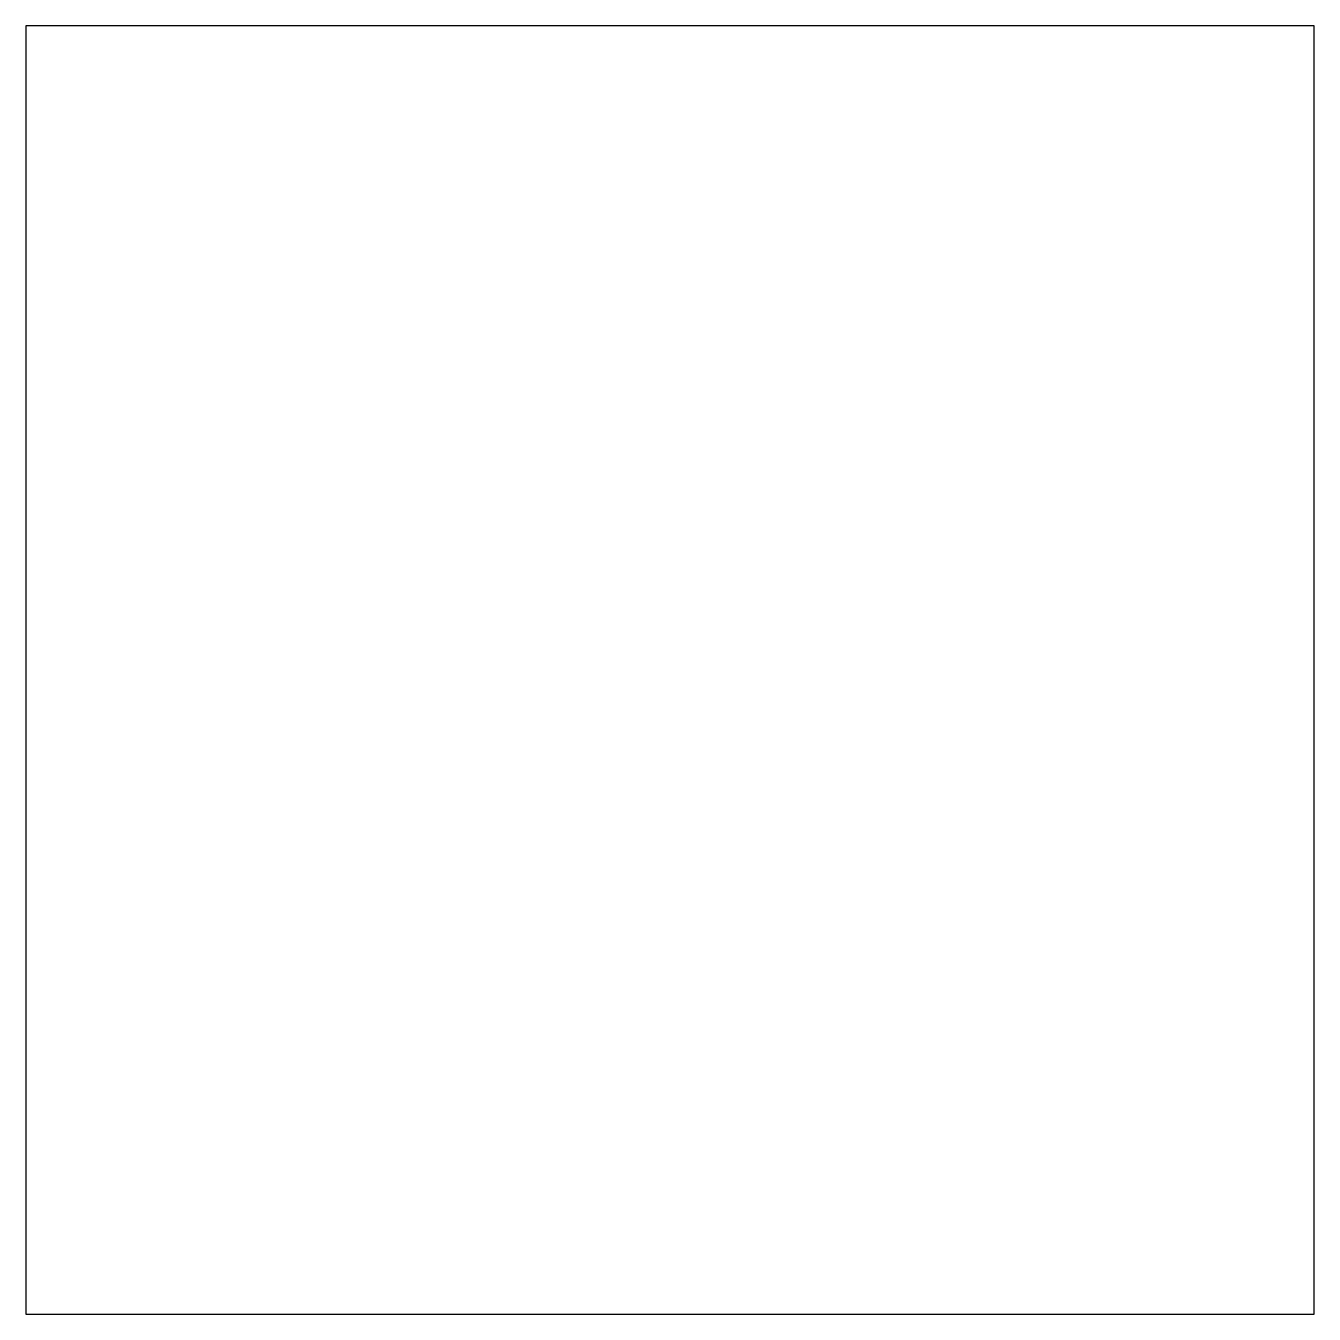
# Model space of a CAD drawing. Header units: metres. Extents: x 0 to 10, y 0 to 10.
import ezdxf

# ---------------------------------------------------------------- set-up
doc = ezdxf.new("R2010")
doc.units = ezdxf.units.M

msp = doc.modelspace()

# ---------------------------------------------------------------- linework, layer by layer
at = {"layer": 'Beam', "color": 3}
for p, q in [((10, 10, 5), (0, 10, 5)), ((0, 10, 5), (0, 0, 5)), ((10, 0, 5), (10, 10, 5)), ((0, 0, 5), (10, 0, 5))]:
    msp.add_line(p, q, dxfattribs=at)
at = {"layer": 'Column', "color": 1}
for p, q in [((0, 10), (0, 10, 5)), ((10, 10), (10, 10, 5)), ((0, 0), (0, 0, 5)), ((10, 0), (10, 0, 5))]:
    msp.add_line(p, q, dxfattribs=at)

doc.saveas('drawing.dxf')
